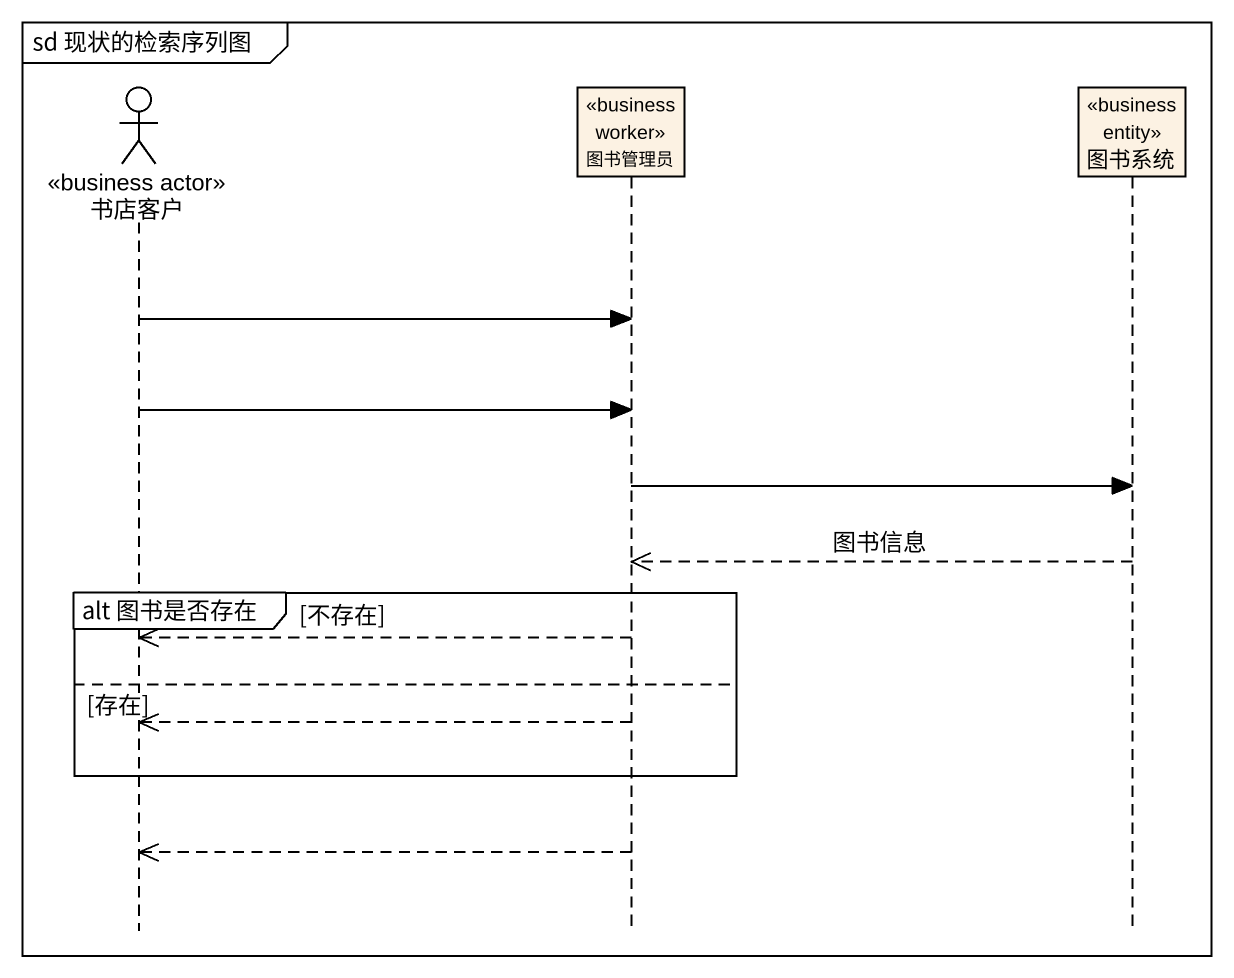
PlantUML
@startuml
mainframe sd 现状的检索序列图
hide footbox
actor 书店客户 <<business actor>>
participant 图书管理员 <<business worker>>
participant 图书系统 <<business entity>>

书店客户 -> 图书管理员
书店客户 -> 图书管理员
图书管理员 -> 图书系统
图书系统 -->> 图书管理员 : 图书信息
group alt 图书是否存在 [不存在]
  图书管理员 -->> 书店客户
else 存在
  图书管理员 -->> 书店客户
end
图书管理员 -->> 书店客户
@enduml
